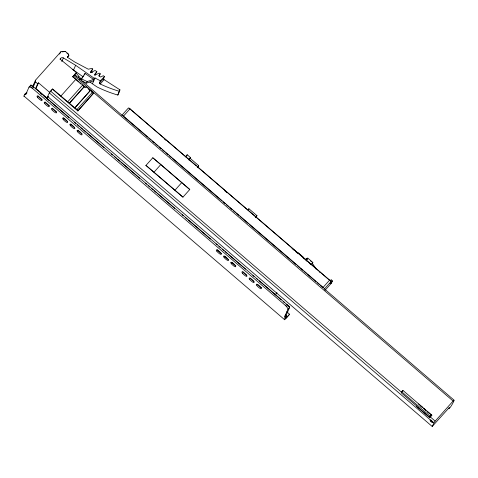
<?xml version="1.0" encoding="UTF-8"?>
<svg xmlns="http://www.w3.org/2000/svg" width="478" height="478" viewBox="0 0 478 478"><rect width="100%" height="100%" fill="white"/><g stroke="black" fill="none" stroke-linecap="round" stroke-linejoin="round"><path stroke-width="0.72" d="M33.884 84.857L32.892 85.962L35.438 80.25L60.957 51.696L65.402 51.463L68.605 54.211L68.832 55.538L67.35 57.199L74.676 61.967L88.299 69.208L91.83 68.414L92.738 68.993L90.354 72.017L91.023 72.441L95.044 70.469L96.855 71.622L94.471 74.64L95.14 75.07L99.161 73.092L100.255 73.791L98.659 75.805L100.595 77.036L103.278 75.715L104.395 76.432C103.547 78.392 98.366 81.194 99.723 83.698A1.111 0.299 25.7 0 0 100.057 83.907L100.249 83.997A122.709 118.419 24 0 0 119.506 91.346L117.851 95.068A122.709 118.419 24 0 1 97.291 87.086A147.451 132.113 -89.6 0 1 92.445 83.799A147.726 132.358 -89.6 0 1 89.852 81.899M104.395 76.432L103.475 79.228L119.93 89.822L119.506 91.346M117.851 95.068L118.132 94.047M52.777 89.452L77.83 110.95L93.497 93.252L90.533 90.264L74.873 107.867L52.568 88.932L49.551 92.308L47.005 98.026L35.958 88.549L38.503 82.831L49.551 92.308M77.83 110.95L93.497 93.252M432.202 426.466L449.278 407.579L448.836 408.565C450.204 408.821 456.442 396.895 453.114 401.03L434.622 421.751L432.202 426.466L47.698 96.604L48.021 96.347M430.547 416.72C434.167 412.478 429.178 418.543 431.329 414.773L402.918 390.389L401.687 391.763L401.239 392.779L416.446 405.828L416.32 406.175L429.728 417.384L430.535 416.714M431.329 414.773L430.104 416.147L429.728 417.384M24.055 96.186A5.079 0.394 -49.4 0 1 23.942 96.036L24.748 94.226L26.308 92.935A5.288 1.326 41.8 0 0 26.547 92.983M24.748 94.226L25.077 94.309A5.288 1.326 41.8 0 0 25.896 94.136L28.997 87.169L30.706 85.257A5.288 1.326 41.8 0 1 30.986 85.048L33.251 86.99M30.132 86.542L30.706 85.257M33.197 86.966L35.462 81.881L35.438 80.25M35.402 88.854L37.666 83.769L38.503 82.831M59.511 54.086L60.957 51.696M60.174 59.499L60.706 58.304A2.115 2.043 24 0 1 63.371 57.934L75.644 65.295L94.178 78.267L95.026 77.992A122.709 118.419 24 0 0 100.476 80.818M65.402 51.463L62.325 51.869M61.776 61.525L63.371 57.934M67.35 57.199L68.832 55.538M82.855 76.617L73.51 70.075L75.644 65.295M78.715 82.091L72.728 76.617L85.586 87.444L86.195 86.757L90.467 90.42L74.873 107.867M73.797 75.548L76.432 72.477L60.025 59.069L60.706 58.304M79.88 79.521L80.453 78.237L76.151 73.104M80.71 79.826L85.03 73.451L93.634 79.473L94.178 78.267M84.331 75.028L85.03 73.451M81.81 80.967L86.464 83.124L87.163 81.547L93.634 79.473M90.712 72.764L92.738 68.993M96.855 71.622L94.829 75.393M92.445 83.799L95.026 77.992M99.269 76.002L100.255 73.791M118.275 93.539L119.93 89.822M186.51 156.3L187.197 154.758L190.459 157.561L188.691 159.927M198.328 166.446L198.681 165.663L190.125 158.32M248.536 209.525L248.889 208.749L256.955 215.668L255.652 217.52M306.051 259.237L306.279 258.718L307.366 259.65M312.277 263.976L312.851 262.47L307.76 258.102L306.189 260.026M23.942 96.036L284.47 319.585L285.073 317.404A5.288 1.326 41.8 0 1 284.816 316.311L287.923 309.344L289.626 307.438A5.288 1.326 41.8 0 0 289.638 306.99L286.806 304.564M284.816 316.311L286.776 313.843L289.626 307.438M286.047 314.936A5.288 1.326 41.8 0 0 286.298 316.03L285.695 318.33L289.59 314.237L286.776 311.817M289.59 314.237L287.2 317.135A5.079 0.394 -49.4 0 1 284.47 319.585M315.737 268.965L315.934 268.528L312.475 263.533L311.447 264.543M319.591 272.275L319.782 271.833M330.651 280.968L331.158 279.827L332.431 280.915L331.445 283.131L325.04 290.301M330.824 281.829L324.341 289.082A1.906 0.478 41.8 0 0 323.104 287.392L123.491 116.106A1.906 0.478 41.8 0 0 121.848 115.323L128.331 108.07A1.906 0.478 41.8 0 1 129.974 108.853L329.587 280.132A1.906 0.478 41.8 0 1 330.824 281.829L330.041 283.585L332.431 280.915M402.464 391.404L402.918 390.389M85.98 87.116L86.195 86.757M80.907 79.76L83.471 76.211M52.604 89.01L49.312 92.911L433.815 422.845M25.077 94.309L26.308 92.935M25.896 94.136L26.714 93.222M28.997 87.169A5.288 1.326 41.8 0 1 31.488 87.791L32.713 86.416L33.717 87.044L287.637 305.155A5.288 1.326 41.8 0 1 288.879 306.846A6.549 1.637 39.5 0 0 289.638 306.99M31.488 87.791L32.492 88.418L33.717 87.044M47.005 98.026L48.296 96.58M72.62 76.862L76.432 72.477M60.891 96.072L75.871 79.312M78.093 77.496L78.87 76.623M67.816 101.706L82.796 84.941M69.412 103.075L84.391 86.315M69.519 103.272L84.498 86.512M99.37 83.268L103.29 78.882M77.902 110.705L77.03 109.51L92.624 92.063M100.249 83.997L104.079 79.712M123.491 116.106L129.974 108.853M145.969 165.412L152.793 157.776L160.841 164.54L189.772 189.503L182.943 197.139L145.969 165.412L182.943 197.139M154.018 172.176L160.841 164.54M185.285 156.898L187.197 154.758M188.547 159.7L190.459 157.561M174.99 190.166L181.813 182.53M197.247 167.27L198.681 165.663M247.933 209.812L248.889 208.749M255.521 217.275L256.955 215.668M305.322 259.787L306.279 258.718M305.854 260.241L307.76 258.102M275.029 294.92L277.001 292.715M275.812 294.275L276.798 293.169M312.851 262.47L310.945 264.609L309.248 263.151M287.923 309.344A5.288 1.326 41.8 0 0 286.406 306.529L285.557 305.562L286.782 304.187M286.406 306.529L287.637 305.155M285.073 317.404L286.298 316.03M285.27 317.774L286.501 316.4M323.104 287.392L329.587 280.132M331.158 279.827L330.274 280.819L197.444 166.84M79.228 79.246L80.453 78.237M74.783 74.628L76.731 76.833M86.464 83.124L93.79 80.776M81.182 78.774L87.163 81.547M72.286 69.34L73.51 70.075M91.507 71.76L92.66 72.495M310.622 261L311.62 261.86M66.89 53.088L68.491 54.462M129.048 108.153L196.309 165.866M292.04 248.47L294.281 250.394M295.398 251.356L297.639 253.28M303.237 258.084L304.361 259.046M306.416 260.725L307.551 261.693M164.45 138.996L166.057 140.377M224.732 190.722L226.877 192.562M74.765 74.682L147.636 137.204M148.766 138.178L151.03 140.12M152.165 141.094L154.43 143.042M155.565 144.009L157.83 145.957M158.965 146.925L161.229 148.873M162.365 149.841L164.629 151.789M165.758 152.763L168.029 154.705M169.158 155.679L171.423 157.621M172.558 158.594L221.84 200.88M222.969 201.853L225.24 203.795M226.369 204.769L228.639 206.711M229.769 207.685L232.033 209.627M233.168 210.601L235.433 212.543M236.568 213.517L238.833 215.459M239.968 216.432L248.464 223.722M249.594 224.696L296.043 264.555M297.179 265.523L299.443 267.471M300.578 268.439L302.843 270.387M303.972 271.361L306.243 273.302M307.372 274.276L315.868 281.566M317.004 282.54L319.268 284.482M320.403 285.456L322.668 287.398M324.365 288.855L454.082 400.164M73.708 75.47L453.114 401.03M88.639 89.392L90.234 90.766M91.298 91.674L93.419 93.503M79.826 83.047L80.931 83.997M83.148 85.897L84.809 87.325M152.793 157.776L189.772 189.503M74.938 107.717L77.03 109.51M418.567 404.03L422.415 407.334M423.514 408.278L425.719 410.166M426.818 411.11L431.771 415.358M420.156 405.571L422.361 407.459M424.01 408.875L425.659 410.291M427.314 411.707L428.963 413.123M401.687 391.763L430.104 416.147M50.668 91.184L401.759 392.444M430.075 416.738L435.171 421.112M416.332 406.079L429.537 417.414M35.462 81.881L37.666 83.769M40.606 93.306L42.303 94.764M44 96.221L45.703 97.679M46.832 98.647L49.097 100.589M50.226 101.563L68.904 117.588M74.562 122.446L75.697 123.414M77.394 124.872L79.091 126.329M80.788 127.787L82.491 129.245M83.62 130.213L85.885 132.155M87.014 133.129L103.995 147.696M111.356 154.012L112.485 154.986M114.75 156.927L116.447 158.385M117.582 159.353L119.841 161.295M120.976 162.269L139.654 178.294M145.312 183.152L146.441 184.12M148.144 185.578L149.841 187.035M151.538 188.493L153.235 189.951M154.37 190.919L156.635 192.867M157.764 193.835L174.745 208.408M182.1 214.718L183.235 215.692M185.494 217.633L187.197 219.091M188.326 220.059L210.398 239M216.062 243.858L217.191 244.832M218.888 246.284L220.585 247.741M222.288 249.199L223.985 250.657M225.114 251.625L227.379 253.573M228.514 254.541L245.489 269.114M252.85 275.424L253.979 276.398M256.244 278.339L257.373 279.307M259.076 280.765L281.148 299.706M283.412 301.648L284.541 302.622M287.744 305.872L288.879 306.846M32.492 88.418L285.557 305.562M285.707 315.223L287.403 316.681M313.813 266.192L314.966 267.859M253.991 281.452A3.334 0.837 41.8 0 1 250.209 278.082M261.747 287.834A3.334 0.837 41.8 0 1 257.409 284.261M246.785 275.274A3.334 0.837 41.8 0 1 242.848 271.618M221.469 253.424A3.334 0.837 41.8 0 1 217.233 249.636M30.986 85.048A6.549 1.637 39.5 0 0 31.07 85.628A5.288 1.326 41.8 0 1 32.713 86.416M27.043 92.875A5.288 1.326 41.8 0 1 26.756 92.983M42.189 99.579A3.334 0.837 41.8 0 1 37.947 95.797M49.389 105.763A3.334 0.837 41.8 0 1 45.153 101.981M56.595 111.942A3.334 0.837 41.8 0 1 52.353 108.159M67.5 121.436A3.334 0.837 41.8 0 1 63.562 117.773M74.705 127.614A3.334 0.837 41.8 0 1 70.762 123.957M81.905 133.798A3.334 0.837 41.8 0 1 77.968 130.136M235.881 265.786A3.334 0.837 41.8 0 1 231.8 262.285M228.675 259.602A3.334 0.837 41.8 0 1 224.594 256.1M303.357 257.785A3.705 0.926 41.8 0 0 303.787 257.57L298.2 252.772A3.705 0.926 41.8 0 0 298.158 253.137M331.344 283.209A1.906 0.478 41.8 0 1 331.015 283.149M432.859 421.733A1.691 0.424 41.8 0 1 431.186 420.353M430.941 420.025A1.691 0.424 41.8 0 1 430.863 419.875M249.773 279.534A3.334 0.837 41.8 0 0 254.075 282.54A3.334 0.837 41.8 0 0 251.064 278.758A3.334 0.837 41.8 0 0 249.773 279.534M256.979 285.719A3.334 0.837 41.8 0 0 261.275 288.718A3.334 0.837 41.8 0 0 258.269 284.936A3.334 0.837 41.8 0 0 256.979 285.719M242.573 273.356A3.334 0.837 41.8 0 0 246.869 276.356A3.334 0.837 41.8 0 0 243.864 272.574A3.334 0.837 41.8 0 0 242.573 273.356M37.672 97.536A3.334 0.837 41.8 0 0 41.974 100.541A3.334 0.837 41.8 0 0 38.963 96.759A3.334 0.837 41.8 0 0 37.672 97.536M44.878 103.72A3.334 0.837 41.8 0 0 49.174 106.719A3.334 0.837 41.8 0 0 46.169 102.937A3.334 0.837 41.8 0 0 44.878 103.72M52.084 109.898A3.334 0.837 41.8 0 0 56.38 112.904A3.334 0.837 41.8 0 0 53.375 109.121A3.334 0.837 41.8 0 0 52.084 109.898M70.493 125.696A3.334 0.837 41.8 0 0 74.789 128.702A3.334 0.837 41.8 0 0 71.784 124.919A3.334 0.837 41.8 0 0 70.493 125.696M63.287 119.518A3.334 0.837 41.8 0 0 67.583 122.517A3.334 0.837 41.8 0 0 64.578 118.735A3.334 0.837 41.8 0 0 63.287 119.518M77.693 131.88A3.334 0.837 41.8 0 0 81.989 134.88A3.334 0.837 41.8 0 0 78.984 131.097A3.334 0.837 41.8 0 0 77.693 131.88M231.364 263.742A3.334 0.837 41.8 0 0 235.666 266.742A3.334 0.837 41.8 0 0 232.655 262.96A3.334 0.837 41.8 0 0 231.364 263.742M224.164 257.558A3.334 0.837 41.8 0 0 228.46 260.564A3.334 0.837 41.8 0 0 225.455 256.782A3.334 0.837 41.8 0 0 224.164 257.558M216.958 251.38A3.334 0.837 41.8 0 0 221.254 254.38A3.334 0.837 41.8 0 0 218.249 250.597A3.334 0.837 41.8 0 0 216.958 251.38M430.457 421.058A1.691 0.424 41.8 0 0 432.638 422.582A1.691 0.424 41.8 0 0 431.108 420.664A1.691 0.424 41.8 0 0 430.457 421.058"/></g></svg>
